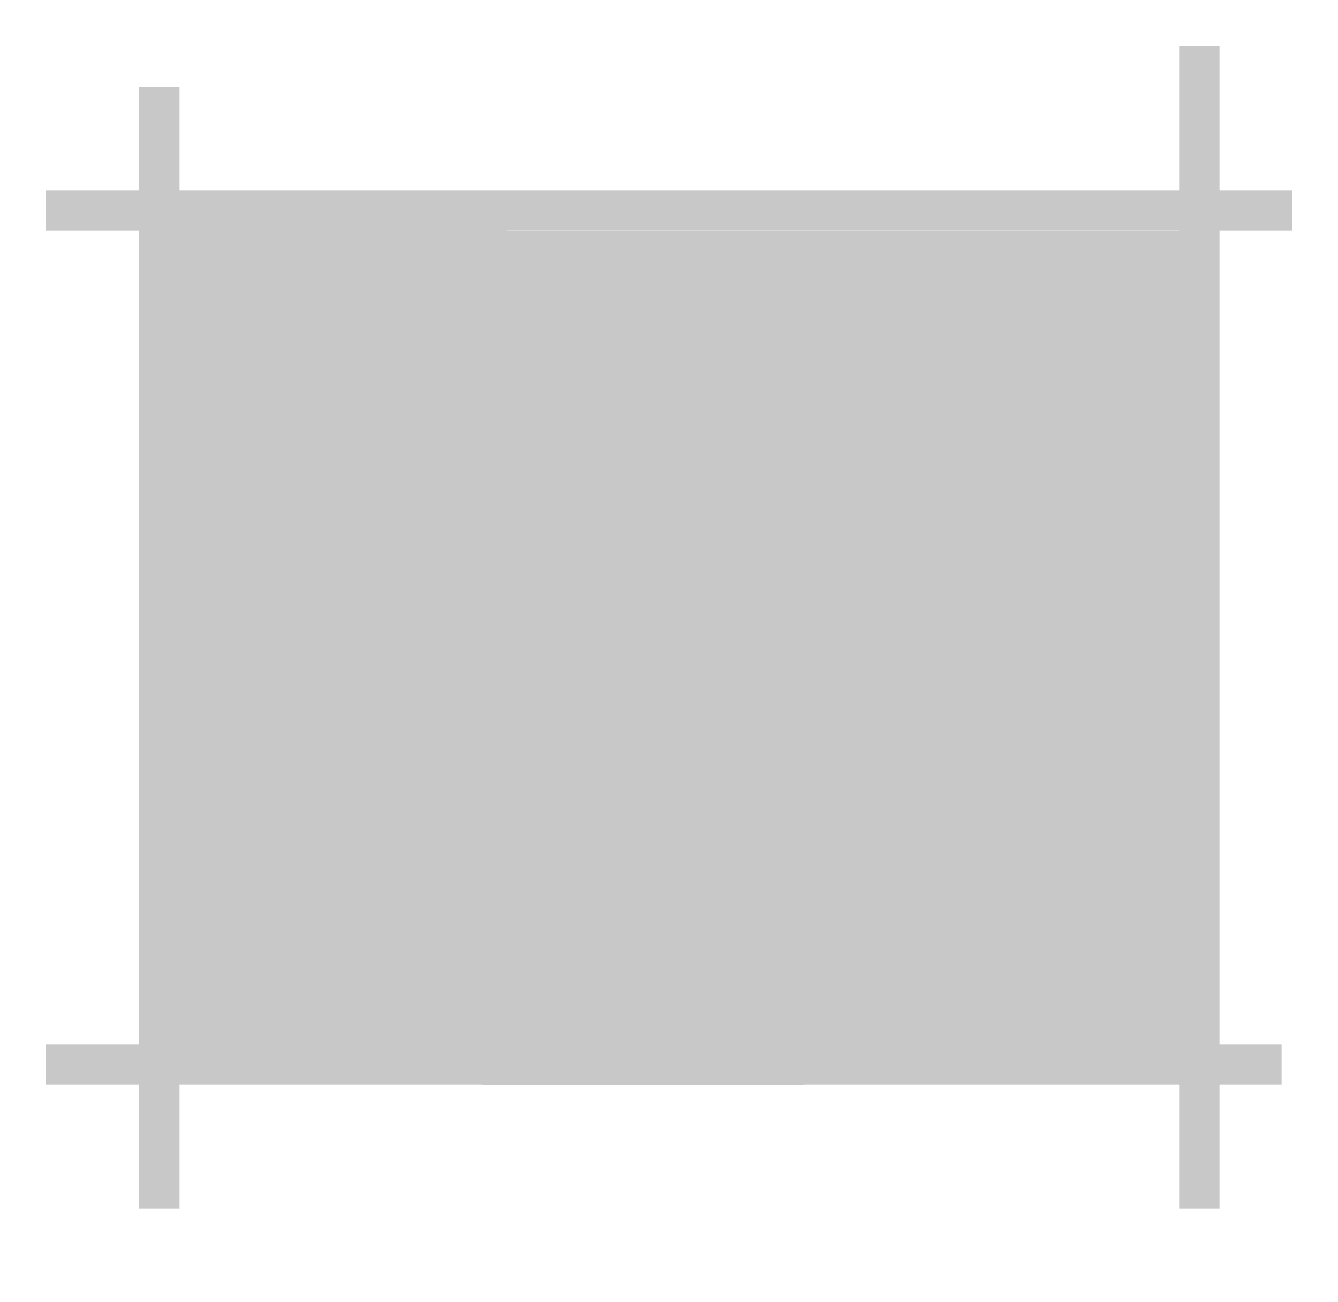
# Model space of a CAD drawing. Extents: x -0.01 to 3.19, y -0.17 to 2.93.
import ezdxf

# ---------------------------------------------------------------- set-up
doc = ezdxf.new("R2010")
doc.units = 0
doc.header["$MEASUREMENT"] = 0
doc.layers.get('0').update_dxf_attribs({"linetype": 'CONTINUOUS'})

msp = doc.modelspace()

# ---------------------------------------------------------------- linework, layer by layer
for points, const_width in [([(2.3706, 2.4209), (2.3706, 0.3277)], 1), ([(2.9074, 2.8804), (2.9074, -0.0042)], 0.1), ([(0.3259, 2.7783), (0.3259, -0.0042)], 0.1), ([(1.5272, 2.4209), (1.5272, 0.3022)], 0.8), ([(0.5815, 2.4465), (0.5815, 0.3787)], 0.5), ([(0.9393, 2.4465), (0.9393, 0.3787)], 0.5), ([(0.0448, 2.472), (3.1374, 2.472)], 0.1), ([(0.0448, 0.3532), (3.1118, 0.3532)], 0.1)]:
    msp.add_lwpolyline(points, dxfattribs=dict(const_width=const_width))

doc.saveas('drawing.dxf')
